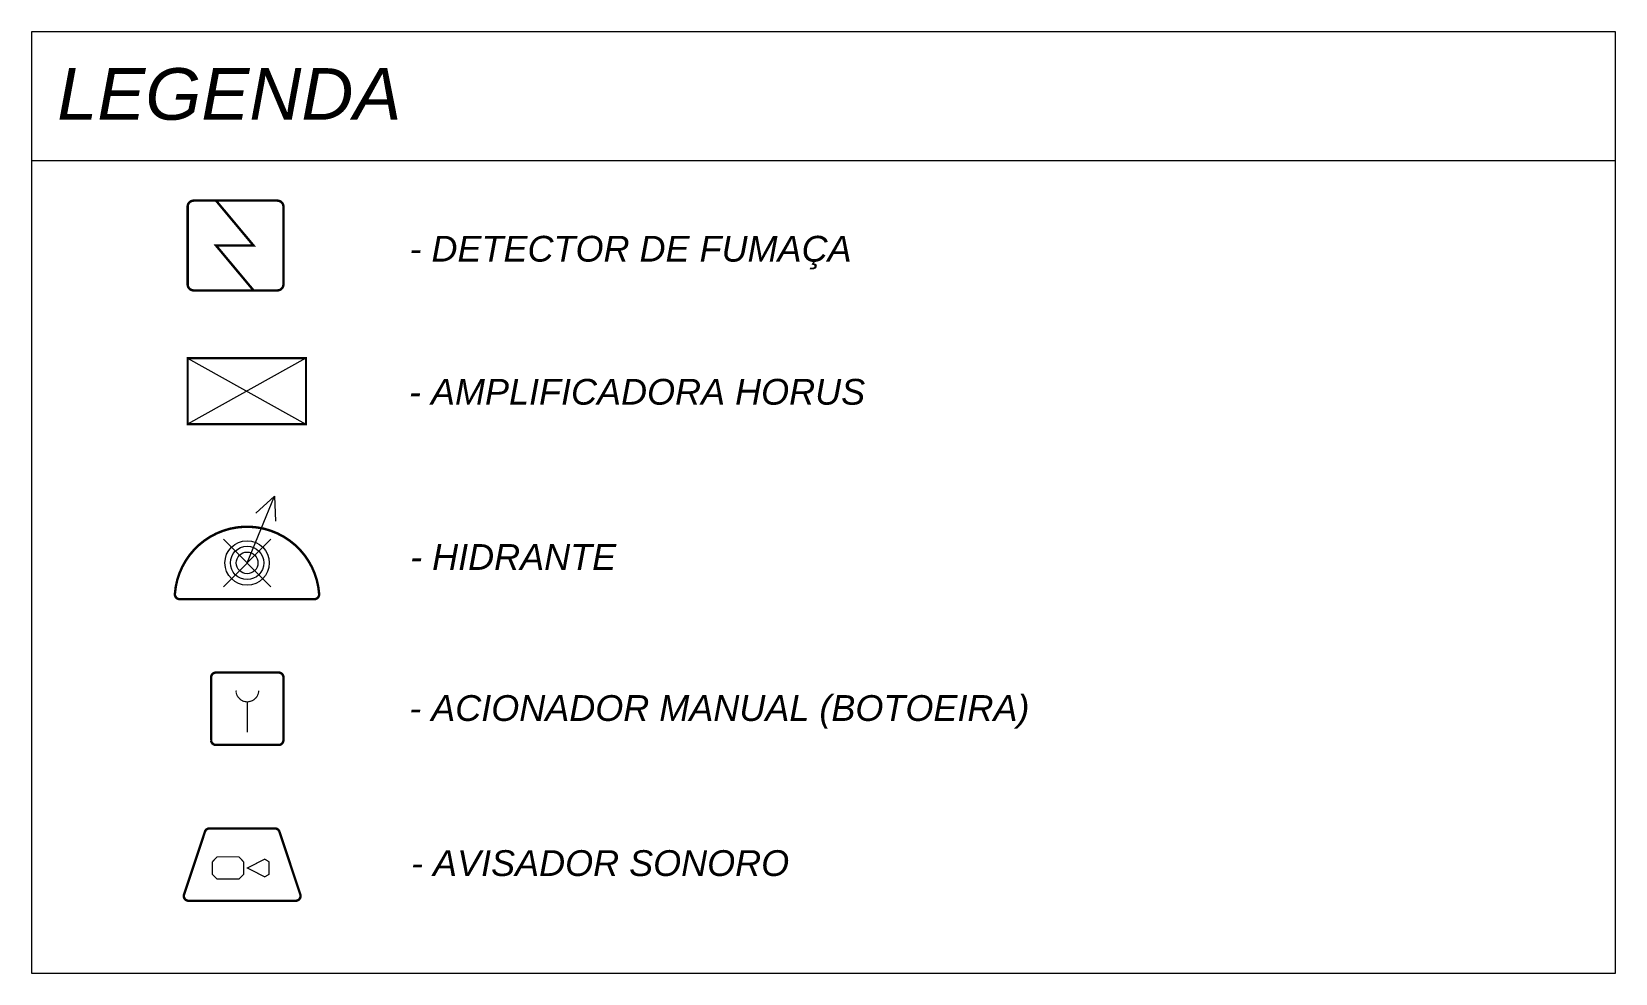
# Model space of a CAD drawing. Header units: metres. Extents: x -331 to 2982, y 362 to 2539.
# Drawn here: x 876.45 to 888.74, y 1250.16 to 1257.46 of the extents above; entities that cross this region are included whole.
import ezdxf

# ---------------------------------------------------------------- set-up
doc = ezdxf.new("R2010")
doc.units = ezdxf.units.M
doc.layers.get('0').update_dxf_attribs({"color": 251})
doc.layers.add('DET. FUMAÇA', color=1, linetype='Continuous')
doc.layers.add('Div', color=251, linetype='Continuous')
doc.layers.add('EL-PONTOS', color=251, linetype='Continuous', lineweight=30)
doc.styles.get("Standard").update_dxf_attribs({"font": 'arial.ttf', "height": 0.3})

# ---------------------------------------------------------------- blocks, each defined once
blk = doc.blocks.new('Detector de fumaça')
at = {"layer": 'DET. FUMAÇA', "linetype": 'Continuous', "lineweight": 15, "const_width": 0.0187}
blk.add_lwpolyline([(774.599, 539.816), (775.249, 539.816, -0.414214), (775.296, 539.769), (775.296, 539.167, -0.414214), (775.249, 539.12), (774.599, 539.12, -0.414214), (774.553, 539.167), (774.553, 539.769, -0.414214)], format="xyb", close=True, dxfattribs=at)
blk.add_lwpolyline([(774.773, 539.816), (775.064, 539.468), (774.773, 539.468), (775.064, 539.12)], dxfattribs=at)

msp = doc.modelspace()

# ---------------------------------------------------------------- linework, layer by layer
at = {"color": 1, "lineweight": 0, "true_color": 0xe60000}
for p, q in [((878.121, 1253.345), (878.333, 1253.863)), ((878.333, 1253.863), (878.19, 1253.73)), ((878.333, 1253.863), (878.342, 1253.668)), ((877.937, 1253.529), (878.305, 1253.161)), ((878.305, 1253.529), (877.937, 1253.161))]:
    msp.add_line(p, q, dxfattribs=at)
at = {"color": 1, "lineweight": 0, "true_color": 0xe60000, "const_width": 0.0187}
for points in [[(877.599, 1253.064), (878.643, 1253.064, 0.435311), (878.68, 1253.105, 0.930949), (877.561, 1253.105, 0.435311)], [(877.88, 1252.495), (878.366, 1252.495, -0.414214), (878.403, 1252.458), (878.403, 1251.971, -0.414214), (878.366, 1251.934), (877.88, 1251.934, -0.414214), (877.842, 1251.971), (877.842, 1252.458, -0.414214)], [(877.667, 1250.726), (878.499, 1250.726, 0.511918), (878.534, 1250.775), (878.372, 1251.261, 0.322823), (878.337, 1251.287), (877.83, 1251.287, 0.322823), (877.794, 1251.261), (877.632, 1250.775, 0.511918)]]:
    msp.add_lwpolyline(points, format="xyb", close=True, dxfattribs=at)
at = {"color": 1, "lineweight": 0, "true_color": 0xe60000, "const_width": 0.00935}
for points in [[(878.035, 1252.356), (878.037, 1252.336), (878.044, 1252.316), (878.051, 1252.305), (878.067, 1252.288), (878.075, 1252.282), (878.089, 1252.274), (878.101, 1252.271), (878.119, 1252.268), (878.128, 1252.268), (878.138, 1252.27), (878.159, 1252.276), (878.175, 1252.285), (878.189, 1252.298), (878.2, 1252.313), (878.207, 1252.329), (878.21, 1252.342), (878.211, 1252.35), (878.211, 1252.356)], [(878.123, 1252.031), (878.123, 1252.268)]]:
    msp.add_lwpolyline(points, dxfattribs=at)
for points in [[(877.889, 1251.066), (878.057, 1251.066), (878.094, 1251.028), (878.094, 1250.931), (878.057, 1250.894), (877.889, 1250.894), (877.852, 1250.931), (877.852, 1251.028)], [(878.291, 1250.931), (878.291, 1251.028), (878.258, 1251.049), (878.124, 1250.98), (878.258, 1250.911)]]:
    msp.add_lwpolyline(points, close=True, dxfattribs=at)
at = {"color": 1, "lineweight": 0, "true_color": 0xe60000}
for radius in [0.172, 0.129, 0.0841]:
    msp.add_circle((878.121, 1253.345), radius, dxfattribs=at)
at = {"layer": 'Div', "color": 182, "linetype": 'Continuous', "lineweight": 0}
for p, q in [((877.66, 1254.932), (878.578, 1254.421)), ((878.578, 1254.932), (877.66, 1254.421))]:
    msp.add_line(p, q, dxfattribs=at)
at = {"layer": 'Div', "color": 182, "linetype": 'Continuous', "lineweight": 0, "const_width": 0.0168}
msp.add_lwpolyline([(877.66, 1254.932), (878.578, 1254.932), (878.578, 1254.421), (877.66, 1254.421)], close=True, dxfattribs=at)
at = {"layer": 'EL-PONTOS', "color": 18, "linetype": 'Continuous', "lineweight": 0, "true_color": 0x000000}
msp.add_line((876.45, 1256.465), (888.736, 1256.465), dxfattribs=at)
msp.add_lwpolyline([(876.45, 1257.464), (888.736, 1257.464), (888.736, 1250.163), (876.45, 1250.163)], close=True, dxfattribs=at)

# ---------------------------------------------------------------- block references
at = {"layer": 'DET. FUMAÇA', "linetype": 'Continuous', "lineweight": 0}
msp.add_blockref('Detector de fumaça', (103.107, 716.338), dxfattribs=at)

# ---------------------------------------------------------------- texts
at = {"layer": 'Div', "color": 18, "linetype": 'Continuous', "lineweight": 0, "true_color": 0x000000, "attachment_point": 1}
for s, insert, char_height in [('{\\fArial|b0|i1|c0|p34;LEGENDA }', (876.648, 1257.181), 0.4), ('\\A1;{\\fArial|b0|i1|c0|p34;- DETECTOR DE FUMAÇA }', (879.381, 1255.881), 0.2), ('{\\fArial|b0|i1|c0|p34;- AMPLIFICADORA HORUS }', (879.377, 1254.772), 0.2), ('{\\fArial|b0|i1|c0|p34;- HIDRANTE }', (879.386, 1253.491), 0.2), ('{\\fArial|b0|i1|c0|p34;- ACIONADOR MANUAL (BOTOEIRA)}', (879.379, 1252.32), 0.2), ('{\\fArial|b0|i1|c0|p34;- AVISADOR SONORO }', (879.393, 1251.118), 0.2)]:
    msp.add_mtext_dynamic_manual_height_columns(s, width=13.3188, gutter_width=2.5, heights=[0.207], dxfattribs=dict(at, insert=insert, char_height=char_height))

doc.saveas('drawing.dxf')
